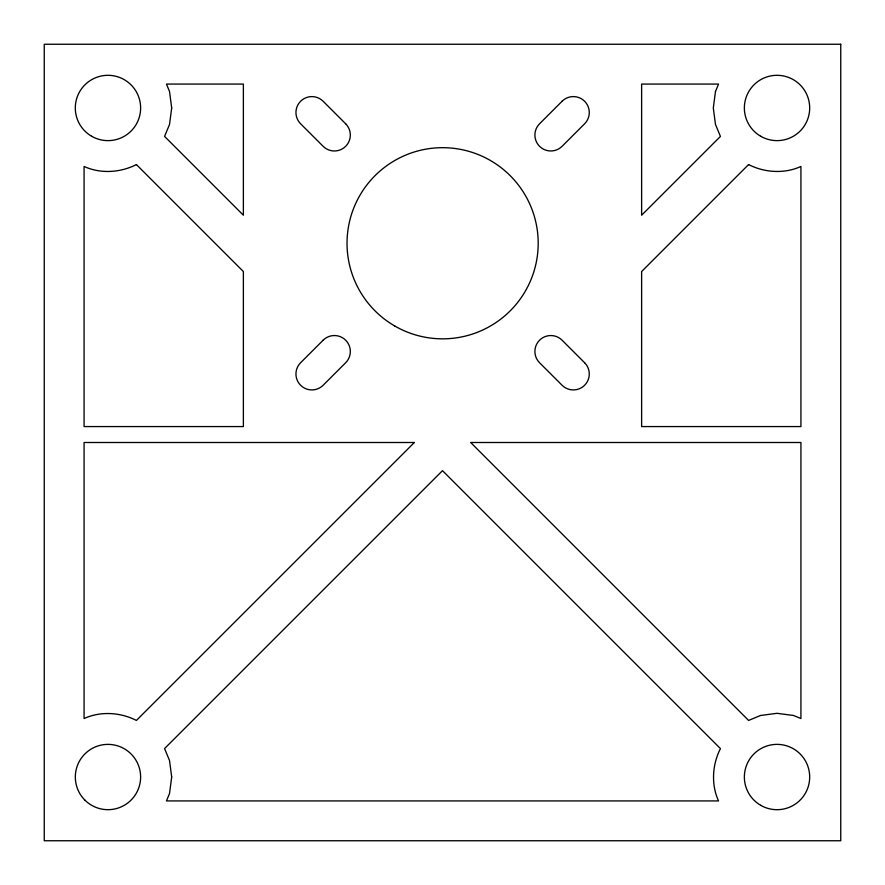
<?xml version="1.0" encoding="UTF-8"?>
<svg xmlns="http://www.w3.org/2000/svg" width="885" height="885" viewBox="0 0 885 885"><rect width="100%" height="100%" fill="white"/><g stroke="black" fill="none" stroke-linecap="round" stroke-linejoin="round"><path stroke-width="1.33" d="M171.69 107.97L169.522 124.464L164.566 136.412L243.375 215.21L243.375 84.075L166.457 84.075L169.522 91.476L171.69 107.97M171.69 777.03L169.522 793.524L166.457 800.925L718.543 800.925C710.987 784.486 712.27 764.585 720.434 748.588L442.5 470.665L164.566 748.588L169.522 760.536L171.69 777.03M715.478 91.476L713.31 107.97L715.478 124.464L720.434 136.412L641.625 215.21L641.625 84.075L718.543 84.075L715.478 91.476M323.136 340.205L300.612 362.739A15.93 15.93 0 0 0 300.612 385.263A15.93 15.93 0 0 0 323.136 385.263L345.67 362.739A15.93 15.93 0 0 0 345.67 340.205A15.93 15.93 0 0 0 323.136 340.205M562.086 101.255L539.562 123.789A15.93 15.93 0 0 0 539.562 146.313A15.93 15.93 0 0 0 562.086 146.313L584.62 123.789A15.93 15.93 0 0 0 584.62 101.255A15.93 15.93 0 0 0 562.086 101.255M414.335 442.5L136.412 720.434C120.415 712.27 100.514 710.987 84.075 718.543L84.075 442.5L414.335 442.5M748.588 164.566L641.625 271.54L641.625 426.57L800.925 426.57L800.925 166.457C784.486 174.013 764.585 172.73 748.588 164.566M136.412 164.566C120.415 172.73 100.514 174.013 84.075 166.457L84.075 426.57L243.375 426.57L243.375 271.54L136.412 164.566M760.536 715.478L748.588 720.434L470.665 442.5L800.925 442.5L800.925 718.543L793.524 715.478L777.03 713.31L760.536 715.478M840.75 44.25L44.25 44.25L44.25 840.75L840.75 840.75L840.75 44.25M345.67 123.789L323.136 101.255A15.93 15.93 0 0 0 300.612 101.255A15.93 15.93 0 0 0 300.612 123.789L323.136 146.313A15.93 15.93 0 0 0 345.67 146.313A15.93 15.93 0 0 0 345.67 123.789M584.62 362.739L562.086 340.205A15.93 15.93 0 0 0 539.562 340.205A15.93 15.93 0 0 0 539.562 362.739L562.086 385.263A15.93 15.93 0 0 0 584.62 385.263A15.93 15.93 0 0 0 584.62 362.739M91.642 136.257A32.657 32.657 0 0 0 140.626 107.97A32.657 32.657 0 0 0 91.642 79.683A32.657 32.657 0 0 0 91.642 136.257M760.702 805.317A32.657 32.657 0 0 0 809.686 777.03A32.657 32.657 0 0 0 760.702 748.743A32.657 32.657 0 0 0 760.702 805.317M760.702 136.257A32.657 32.657 0 0 0 809.686 107.97A32.657 32.657 0 0 0 760.702 79.683A32.657 32.657 0 0 0 760.702 136.257M84.883 800.117A32.657 32.657 0 0 0 139.509 785.482A32.657 32.657 0 0 0 99.518 745.491A32.657 32.657 0 0 0 84.883 800.117M394.821 326.034A95.58 95.58 0 0 0 538.191 243.264A95.58 95.58 0 0 0 394.821 160.484A95.58 95.58 0 0 0 394.821 326.034"/></g></svg>
